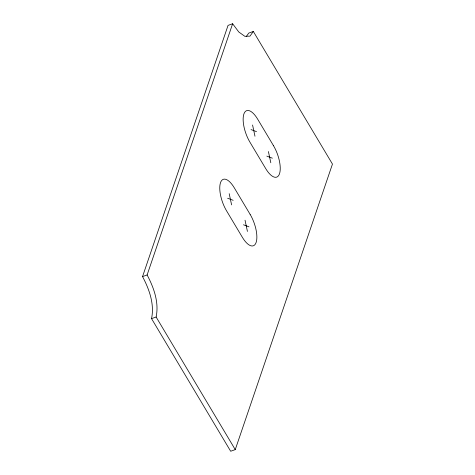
<?xml version="1.0" encoding="UTF-8"?>
<svg xmlns="http://www.w3.org/2000/svg" width="475" height="475" viewBox="0 0 475 475"><rect width="100%" height="100%" fill="white"/><g stroke="black" fill="none" stroke-linecap="round" stroke-linejoin="round"><path stroke-width="0.71" d="M151.543 318.636C154.607 304.095 149.287 289.328 142.542 276.587L228.059 25.383L232.637 23.75L238.765 31.968L244.845 36.314L249.963 36.142L253.329 31.463L332.458 164.077L235.256 449.617L230.672 451.25L151.543 318.636L156.121 317.003C159.184 302.462 153.87 287.696 147.119 274.954L232.637 23.75M246.222 36.605L248.746 33.096L253.329 31.463M142.542 276.587L147.119 274.954M251.014 129.586L256.53 131.64M266.849 156.127L272.365 158.181M227.638 198.253L233.154 200.308M243.473 224.794L248.989 226.848M156.121 317.003L235.256 449.617M268.411 151.549L270.809 162.759M252.569 125.008L254.974 136.218M245.035 220.216L247.433 231.426M229.193 193.675L231.598 204.885M273.505 145.706L257.67 119.172A21.185 8.396 70.4 0 0 243.877 114.03A21.185 8.396 70.4 0 0 249.874 142.061L265.715 168.595A21.185 8.396 70.4 0 0 279.508 173.743A21.185 8.396 70.4 0 0 273.505 145.706M250.129 214.373L234.294 187.839A21.185 8.396 70.4 0 0 220.501 182.697A21.185 8.396 70.4 0 0 226.498 210.728L242.339 237.263A21.185 8.396 70.4 0 0 256.132 242.41A21.185 8.396 70.4 0 0 250.129 214.373"/></g></svg>
